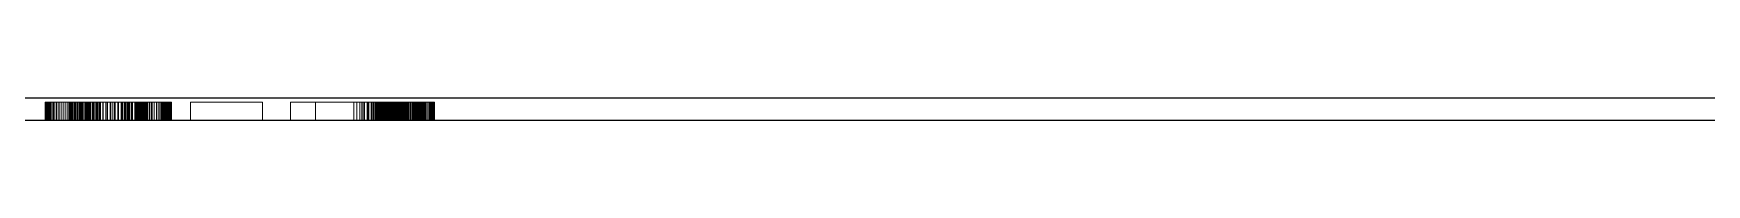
# Model space of a CAD drawing. Header units: millimetres. Extents: x 7 to 422, y 36 to 182.
# Drawn here: x 109.82 to 128.47, y 36.33 to 36.58 of the extents above; entities that cross this region are included whole.
import ezdxf

# ---------------------------------------------------------------- set-up
doc = ezdxf.new("R2010")
doc.units = ezdxf.units.MM
doc.header["$LTSCALE"] = 0.666667
doc.linetypes.add('DASHED', pattern=[1.524, 1.27, -0.254])
doc.layers.add('HIDDEN', color=7, linetype='DASHED', lineweight=13)
doc.layers.add('VISIBLE', color=7, linetype='CONTINUOUS', lineweight=25)

msp = doc.modelspace()

# ---------------------------------------------------------------- linework, layer by layer
at = {"layer": 'HIDDEN'}
for p, q in [((110.22509, 36.53333), (109.951, 36.53333)), ((109.951, 36.33333), (109.951, 36.53333)), ((109.951, 36.53333), (109.95488, 36.53333)), ((109.95488, 36.33333), (109.95488, 36.53333)), ((109.95488, 36.53333), (109.95998, 36.53333)), ((109.95998, 36.33333), (109.95998, 36.53333)), ((109.95998, 36.53333), (109.96632, 36.53333)), ((109.96632, 36.33333), (109.96632, 36.53333)), ((109.96632, 36.53333), (109.97389, 36.53333)), ((109.97389, 36.33333), (109.97389, 36.53333)), ((109.97389, 36.53333), (109.98268, 36.53333)), ((109.98268, 36.33333), (109.98268, 36.53333)), ((109.98268, 36.53333), (109.99271, 36.53333)), ((109.99271, 36.33333), (109.99271, 36.53333)), ((109.99271, 36.53333), (110.00396, 36.53333)), ((109.99741, 36.33333), (109.99741, 36.53333)), ((109.99741, 36.53333), (110.2425, 36.53333)), ((110.20334, 36.53333), (109.99741, 36.53333)), ((110.00396, 36.33333), (110.00396, 36.53333)), ((110.00396, 36.53333), (110.01644, 36.53333)), ((110.01644, 36.33333), (110.01644, 36.53333)), ((110.01644, 36.53333), (110.03015, 36.53333)), ((110.03015, 36.33333), (110.03015, 36.53333)), ((110.03015, 36.53333), (110.04509, 36.53333)), ((110.04509, 36.33333), (110.04509, 36.53333)), ((110.04509, 36.53333), (110.06127, 36.53333)), ((110.06127, 36.33333), (110.06127, 36.53333)), ((110.06127, 36.53333), (110.07867, 36.53333)), ((110.07867, 36.33333), (110.07867, 36.53333)), ((110.07867, 36.53333), (110.09729, 36.53333)), ((110.09729, 36.33333), (110.09729, 36.53333)), ((110.09729, 36.53333), (110.11715, 36.53333)), ((110.11715, 36.33333), (110.11715, 36.53333)), ((110.11715, 36.53333), (110.13824, 36.53333)), ((110.13824, 36.33333), (110.13824, 36.53333)), ((110.13824, 36.53333), (110.16056, 36.53333)), ((110.16056, 36.33333), (110.16056, 36.53333)), ((110.16056, 36.53333), (110.18391, 36.53333)), ((110.18391, 36.33333), (110.18391, 36.53333)), ((110.18391, 36.53333), (110.20809, 36.53333)), ((110.20334, 36.33333), (110.20334, 36.53333)), ((111.26056, 36.53333), (110.20334, 36.53333)), ((110.20809, 36.33333), (110.20809, 36.53333)), ((110.20809, 36.53333), (110.2331, 36.53333)), ((110.22509, 36.33333), (110.22509, 36.53333)), ((110.23396, 36.53333), (110.22509, 36.53333)), ((110.2331, 36.33333), (110.2331, 36.53333)), ((110.2331, 36.53333), (110.25895, 36.53333)), ((110.23396, 36.33333), (110.23396, 36.53333)), ((110.24535, 36.53333), (110.23396, 36.53333)), ((110.2425, 36.33333), (110.2425, 36.53333)), ((110.2425, 36.53333), (110.25768, 36.53333)), ((110.24535, 36.33333), (110.24535, 36.53333)), ((110.25925, 36.53333), (110.24535, 36.53333)), ((110.25768, 36.33333), (110.25768, 36.53333)), ((110.25768, 36.53333), (110.27422, 36.53333)), ((110.25895, 36.33333), (110.25895, 36.53333)), ((110.25895, 36.53333), (110.28563, 36.53333)), ((110.25925, 36.33333), (110.25925, 36.53333)), ((110.27567, 36.53333), (110.25925, 36.53333)), ((110.27422, 36.33333), (110.27422, 36.53333)), ((110.27422, 36.53333), (110.29212, 36.53333)), ((110.27567, 36.33333), (110.27567, 36.53333)), ((110.2946, 36.53333), (110.27567, 36.53333)), ((110.28563, 36.33333), (110.28563, 36.53333)), ((110.28563, 36.53333), (110.31314, 36.53333)), ((110.29212, 36.33333), (110.29212, 36.53333)), ((110.29212, 36.53333), (110.31138, 36.53333)), ((110.2946, 36.33333), (110.2946, 36.53333)), ((110.31605, 36.53333), (110.2946, 36.53333)), ((110.2976, 36.33333), (110.2976, 36.53333)), ((110.2976, 36.53333), (110.41217, 36.53333)), ((110.34576, 36.53333), (110.2976, 36.53333)), ((110.31138, 36.33333), (110.31138, 36.53333)), ((110.31138, 36.53333), (110.332, 36.53333)), ((110.31314, 36.33333), (110.31314, 36.53333)), ((110.31314, 36.53333), (110.34148, 36.53333)), ((110.31605, 36.33333), (110.31605, 36.53333)), ((110.34001, 36.53333), (110.31605, 36.53333)), ((110.332, 36.33333), (110.332, 36.53333)), ((110.332, 36.53333), (110.35398, 36.53333)), ((110.34001, 36.33333), (110.34001, 36.53333)), ((110.36649, 36.53333), (110.34001, 36.53333)), ((110.34148, 36.33333), (110.34148, 36.53333)), ((110.34148, 36.53333), (110.37066, 36.53333)), ((110.34576, 36.33333), (110.34576, 36.53333)), ((110.3945, 36.53333), (110.34576, 36.53333)), ((110.35398, 36.33333), (110.35398, 36.53333)), ((110.35398, 36.53333), (110.37732, 36.53333)), ((110.36649, 36.33333), (110.36649, 36.53333)), ((110.39494, 36.53333), (110.36649, 36.53333)), ((110.37066, 36.33333), (110.37066, 36.53333)), ((110.37066, 36.53333), (110.40067, 36.53333)), ((110.37732, 36.33333), (110.37732, 36.53333)), ((110.37732, 36.53333), (110.40202, 36.53333)), ((110.3945, 36.33333), (110.3945, 36.53333)), ((110.44383, 36.53333), (110.3945, 36.53333)), ((110.39494, 36.33333), (110.39494, 36.53333)), ((110.42482, 36.53333), (110.39494, 36.53333)), ((110.40067, 36.33333), (110.40067, 36.53333)), ((110.40067, 36.53333), (110.43151, 36.53333)), ((110.40202, 36.33333), (110.40202, 36.53333)), ((110.40202, 36.53333), (110.42779, 36.53333)), ((110.41217, 36.33333), (110.41217, 36.53333)), ((110.41217, 36.53333), (111.26056, 36.53333)), ((110.42482, 36.33333), (110.42482, 36.53333)), ((110.45612, 36.53333), (110.42482, 36.53333)), ((110.42779, 36.33333), (110.42779, 36.53333)), ((110.42779, 36.53333), (110.45432, 36.53333)), ((110.43151, 36.33333), (110.43151, 36.53333)), ((110.43151, 36.53333), (110.46319, 36.53333)), ((110.44383, 36.33333), (110.44383, 36.53333)), ((110.49375, 36.53333), (110.44383, 36.53333)), ((110.45432, 36.33333), (110.45432, 36.53333)), ((110.45432, 36.53333), (110.48163, 36.53333)), ((110.45612, 36.33333), (110.45612, 36.53333)), ((110.48885, 36.53333), (110.45612, 36.53333)), ((110.46319, 36.33333), (110.46319, 36.53333)), ((110.46319, 36.53333), (110.4957, 36.53333)), ((110.48163, 36.33333), (110.48163, 36.53333)), ((110.48163, 36.53333), (110.5097, 36.53333)), ((110.48885, 36.33333), (110.48885, 36.53333)), ((110.52301, 36.53333), (110.48885, 36.53333)), ((110.49375, 36.33333), (110.49375, 36.53333)), ((110.54426, 36.53333), (110.49375, 36.53333)), ((110.4957, 36.33333), (110.4957, 36.53333)), ((110.4957, 36.53333), (110.52904, 36.53333)), ((110.5097, 36.33333), (110.5097, 36.53333)), ((110.5097, 36.53333), (110.53855, 36.53333)), ((110.52301, 36.33333), (110.52301, 36.53333)), ((110.5586, 36.53333), (110.52301, 36.53333)), ((110.52904, 36.33333), (110.52904, 36.53333)), ((110.52904, 36.53333), (110.56321, 36.53333)), ((110.53855, 36.33333), (110.53855, 36.53333)), ((110.53855, 36.53333), (110.56816, 36.53333)), ((110.54426, 36.33333), (110.54426, 36.53333)), ((110.59536, 36.53333), (110.54426, 36.53333)), ((110.5586, 36.33333), (110.5586, 36.53333)), ((110.59562, 36.53333), (110.5586, 36.53333)), ((110.56321, 36.33333), (110.56321, 36.53333)), ((110.56321, 36.53333), (110.59822, 36.53333)), ((110.56816, 36.33333), (110.56816, 36.53333)), ((110.56816, 36.53333), (110.59855, 36.53333)), ((110.59536, 36.33333), (110.59536, 36.53333)), ((110.64704, 36.53333), (110.59536, 36.53333)), ((110.59562, 36.33333), (110.59562, 36.53333)), ((110.63406, 36.53333), (110.59562, 36.53333)), ((110.59822, 36.33333), (110.59822, 36.53333)), ((110.59822, 36.53333), (110.63406, 36.53333)), ((110.59855, 36.33333), (110.59855, 36.53333)), ((110.59855, 36.53333), (110.62971, 36.53333)), ((110.62971, 36.33333), (110.62971, 36.53333)), ((110.62971, 36.53333), (110.67925, 36.53333)), ((110.63406, 36.33333), (110.63406, 36.53333)), ((110.68028, 36.53333), (110.63406, 36.53333)), ((110.63406, 36.53333), (110.67771, 36.53333)), ((110.64704, 36.33333), (110.64704, 36.53333)), ((110.69932, 36.53333), (110.64704, 36.53333)), ((110.67771, 36.33333), (110.67771, 36.53333)), ((110.67771, 36.53333), (110.72019, 36.53333)), ((110.67925, 36.33333), (110.67925, 36.53333)), ((110.67925, 36.53333), (110.72637, 36.53333)), ((110.68028, 36.33333), (110.68028, 36.53333)), ((110.7247, 36.53333), (110.68028, 36.53333)), ((110.69932, 36.33333), (110.69932, 36.53333)), ((110.73378, 36.53333), (110.69932, 36.53333)), ((110.72019, 36.33333), (110.72019, 36.53333)), ((110.72019, 36.53333), (110.7615, 36.53333)), ((110.7247, 36.33333), (110.7247, 36.53333)), ((110.7673, 36.53333), (110.7247, 36.53333)), ((110.72637, 36.33333), (110.72637, 36.53333)), ((110.72637, 36.53333), (110.77107, 36.53333)), ((110.73378, 36.33333), (110.73378, 36.53333)), ((110.76757, 36.53333), (110.73378, 36.53333)), ((110.7615, 36.33333), (110.7615, 36.53333)), ((110.7615, 36.53333), (110.80165, 36.53333)), ((110.7673, 36.33333), (110.7673, 36.53333)), ((110.80809, 36.53333), (110.7673, 36.53333)), ((110.76757, 36.33333), (110.76757, 36.53333)), ((110.80068, 36.53333), (110.76757, 36.53333)), ((110.77107, 36.33333), (110.77107, 36.53333)), ((110.77107, 36.53333), (110.81334, 36.53333)), ((110.80068, 36.33333), (110.80068, 36.53333)), ((110.8331, 36.53333), (110.80068, 36.53333)), ((110.80165, 36.33333), (110.80165, 36.53333)), ((110.80165, 36.53333), (110.84063, 36.53333)), ((110.80809, 36.33333), (110.80809, 36.53333)), ((110.84706, 36.53333), (110.80809, 36.53333)), ((110.81334, 36.33333), (110.81334, 36.53333)), ((110.81334, 36.53333), (110.85319, 36.53333)), ((110.8331, 36.33333), (110.8331, 36.53333)), ((110.86485, 36.53333), (110.8331, 36.53333)), ((110.84063, 36.33333), (110.84063, 36.53333)), ((110.84063, 36.53333), (110.87844, 36.53333)), ((110.84706, 36.33333), (110.84706, 36.53333)), ((110.88422, 36.53333), (110.84706, 36.53333)), ((110.85319, 36.33333), (110.85319, 36.53333)), ((110.85319, 36.53333), (110.89061, 36.53333)), ((110.86485, 36.33333), (110.86485, 36.53333)), ((110.89592, 36.53333), (110.86485, 36.53333)), ((110.87844, 36.33333), (110.87844, 36.53333)), ((110.87844, 36.53333), (110.91509, 36.53333)), ((110.88422, 36.33333), (110.88422, 36.53333)), ((110.91957, 36.53333), (110.88422, 36.53333)), ((110.89061, 36.33333), (110.89061, 36.53333)), ((110.89061, 36.53333), (110.92561, 36.53333)), ((110.9263, 36.53333), (110.89592, 36.53333)), ((110.89592, 36.33333), (110.89592, 36.53333)), ((110.91509, 36.33333), (110.91509, 36.53333)), ((110.91509, 36.53333), (110.95057, 36.53333)), ((110.91957, 36.33333), (110.91957, 36.53333)), ((110.95311, 36.53333), (110.91957, 36.53333)), ((110.92561, 36.33333), (110.92561, 36.53333)), ((110.92561, 36.53333), (110.95819, 36.53333)), ((110.95601, 36.53333), (110.9263, 36.53333)), ((110.9263, 36.33333), (110.9263, 36.53333)), ((110.95057, 36.33333), (110.95057, 36.53333)), ((110.95057, 36.53333), (110.98488, 36.53333)), ((110.95311, 36.33333), (110.95311, 36.53333)), ((110.96891, 36.53333), (110.95311, 36.53333)), ((110.98504, 36.53333), (110.95601, 36.53333)), ((110.95601, 36.33333), (110.95601, 36.53333)), ((110.95819, 36.33333), (110.95819, 36.53333)), ((110.95819, 36.53333), (110.97338, 36.53333)), ((110.96891, 36.33333), (110.96891, 36.53333)), ((110.9837, 36.53333), (110.96891, 36.53333)), ((110.97338, 36.33333), (110.97338, 36.53333)), ((110.97338, 36.53333), (110.98759, 36.53333)), ((110.9837, 36.33333), (110.9837, 36.53333)), ((110.99747, 36.53333), (110.9837, 36.53333)), ((110.98488, 36.33333), (110.98488, 36.53333)), ((110.98488, 36.53333), (111.01803, 36.53333)), ((111.01338, 36.53333), (110.98504, 36.53333)), ((110.98504, 36.33333), (110.98504, 36.53333)), ((110.98759, 36.33333), (110.98759, 36.53333)), ((110.98759, 36.53333), (111.00082, 36.53333)), ((110.99747, 36.33333), (110.99747, 36.53333)), ((111.01021, 36.53333), (110.99747, 36.53333)), ((111.00082, 36.33333), (111.00082, 36.53333)), ((111.00082, 36.53333), (111.01307, 36.53333)), ((111.01021, 36.33333), (111.01021, 36.53333)), ((111.02194, 36.53333), (111.01021, 36.53333)), ((111.01307, 36.33333), (111.01307, 36.53333)), ((111.01307, 36.53333), (111.02434, 36.53333)), ((111.04105, 36.53333), (111.01338, 36.53333)), ((111.01338, 36.33333), (111.01338, 36.53333)), ((111.01803, 36.33333), (111.01803, 36.53333)), ((111.01803, 36.53333), (111.05001, 36.53333)), ((111.02194, 36.33333), (111.02194, 36.53333)), ((111.03265, 36.53333), (111.02194, 36.53333)), ((111.02434, 36.33333), (111.02434, 36.53333)), ((111.02434, 36.53333), (111.03463, 36.53333)), ((111.03265, 36.33333), (111.03265, 36.53333)), ((111.04233, 36.53333), (111.03265, 36.53333)), ((111.03463, 36.33333), (111.03463, 36.53333)), ((111.03463, 36.53333), (111.05227, 36.53333)), ((111.06804, 36.53333), (111.04105, 36.53333)), ((111.04105, 36.33333), (111.04105, 36.53333)), ((111.04233, 36.33333), (111.04233, 36.53333)), ((111.051, 36.53333), (111.04233, 36.53333)), ((111.05001, 36.33333), (111.05001, 36.53333)), ((111.05001, 36.53333), (111.08082, 36.53333)), ((111.051, 36.33333), (111.051, 36.53333)), ((111.06528, 36.53333), (111.051, 36.53333)), ((111.05227, 36.33333), (111.05227, 36.53333)), ((111.05227, 36.53333), (111.06599, 36.53333)), ((111.06528, 36.33333), (111.06528, 36.53333)), ((111.07547, 36.53333), (111.06528, 36.53333)), ((111.06599, 36.33333), (111.06599, 36.53333)), ((111.06599, 36.53333), (111.07579, 36.53333)), ((111.09435, 36.53333), (111.06804, 36.53333)), ((111.06804, 36.33333), (111.06804, 36.53333)), ((111.07547, 36.33333), (111.07547, 36.53333)), ((111.08159, 36.53333), (111.07547, 36.53333)), ((111.07579, 36.33333), (111.07579, 36.53333)), ((111.07579, 36.53333), (111.08167, 36.53333)), ((111.08082, 36.33333), (111.08082, 36.53333)), ((111.08082, 36.53333), (111.11046, 36.53333)), ((111.08159, 36.33333), (111.08159, 36.53333)), ((111.08363, 36.53333), (111.08159, 36.53333)), ((111.08167, 36.33333), (111.08167, 36.53333)), ((111.08167, 36.53333), (111.08363, 36.53333)), ((111.08363, 36.33333), (111.08363, 36.53333)), ((111.11998, 36.53333), (111.09435, 36.53333)), ((111.09435, 36.33333), (111.09435, 36.53333)), ((111.11046, 36.33333), (111.11046, 36.53333)), ((111.11046, 36.53333), (111.13894, 36.53333)), ((111.14492, 36.53333), (111.11998, 36.53333)), ((111.11998, 36.33333), (111.11998, 36.53333)), ((111.13894, 36.33333), (111.13894, 36.53333)), ((111.13894, 36.53333), (111.16625, 36.53333)), ((111.16919, 36.53333), (111.14492, 36.53333)), ((111.14492, 36.33333), (111.14492, 36.53333)), ((111.16625, 36.33333), (111.16625, 36.53333)), ((111.16625, 36.53333), (111.1924, 36.53333)), ((111.19237, 36.53333), (111.16919, 36.53333)), ((111.16919, 36.33333), (111.16919, 36.53333)), ((111.21406, 36.53333), (111.19237, 36.53333)), ((111.19237, 36.33333), (111.19237, 36.53333)), ((111.1924, 36.33333), (111.1924, 36.53333)), ((111.1924, 36.53333), (111.21277, 36.53333)), ((111.21277, 36.33333), (111.21277, 36.53333)), ((111.21277, 36.53333), (111.23183, 36.53333)), ((111.23425, 36.53333), (111.21406, 36.53333)), ((111.21406, 36.33333), (111.21406, 36.53333)), ((111.23183, 36.33333), (111.23183, 36.53333)), ((111.23183, 36.53333), (111.24957, 36.53333)), ((111.25294, 36.53333), (111.23425, 36.53333)), ((111.23425, 36.33333), (111.23425, 36.53333)), ((111.24957, 36.33333), (111.24957, 36.53333)), ((111.24957, 36.53333), (111.266, 36.53333)), ((111.27014, 36.53333), (111.25294, 36.53333)), ((111.25294, 36.33333), (111.25294, 36.53333)), ((111.26056, 36.33333), (111.26056, 36.53333)), ((111.266, 36.33333), (111.266, 36.53333)), ((111.266, 36.53333), (111.28111, 36.53333)), ((111.28585, 36.53333), (111.27014, 36.53333)), ((111.27014, 36.33333), (111.27014, 36.53333)), ((111.28111, 36.33333), (111.28111, 36.53333)), ((111.28111, 36.53333), (111.29491, 36.53333)), ((111.30005, 36.53333), (111.28585, 36.53333)), ((111.28585, 36.33333), (111.28585, 36.53333)), ((111.29491, 36.33333), (111.29491, 36.53333)), ((111.29491, 36.53333), (111.3074, 36.53333)), ((111.31277, 36.53333), (111.30005, 36.53333)), ((111.30005, 36.33333), (111.30005, 36.53333)), ((111.3074, 36.33333), (111.3074, 36.53333)), ((111.3074, 36.53333), (111.31857, 36.53333)), ((111.32398, 36.53333), (111.31277, 36.53333)), ((111.31277, 36.33333), (111.31277, 36.53333)), ((111.31857, 36.33333), (111.31857, 36.53333)), ((111.31857, 36.53333), (111.32842, 36.53333)), ((111.3337, 36.53333), (111.32398, 36.53333)), ((111.32398, 36.33333), (111.32398, 36.53333)), ((111.32842, 36.33333), (111.32842, 36.53333)), ((111.32842, 36.53333), (111.33697, 36.53333)), ((111.34193, 36.53333), (111.3337, 36.53333)), ((111.3337, 36.33333), (111.3337, 36.53333)), ((111.33697, 36.33333), (111.33697, 36.53333)), ((111.33697, 36.53333), (111.3442, 36.53333)), ((111.34866, 36.53333), (111.34193, 36.53333)), ((111.34193, 36.33333), (111.34193, 36.53333)), ((111.3442, 36.33333), (111.3442, 36.53333)), ((111.3442, 36.53333), (111.35011, 36.53333)), ((111.35389, 36.53333), (111.34866, 36.53333)), ((111.34866, 36.33333), (111.34866, 36.53333)), ((111.35011, 36.33333), (111.35011, 36.53333)), ((111.35011, 36.53333), (111.35471, 36.53333)), ((111.35763, 36.53333), (111.35389, 36.53333)), ((111.35389, 36.33333), (111.35389, 36.53333)), ((111.35471, 36.33333), (111.35471, 36.53333)), ((111.35471, 36.53333), (111.358, 36.53333)), ((111.35988, 36.53333), (111.35763, 36.53333)), ((111.35763, 36.33333), (111.35763, 36.53333)), ((111.358, 36.33333), (111.358, 36.53333)), ((111.358, 36.53333), (111.35997, 36.53333)), ((111.36062, 36.53333), (111.35988, 36.53333)), ((111.35988, 36.33333), (111.35988, 36.53333)), ((111.35997, 36.33333), (111.35997, 36.53333)), ((111.35997, 36.53333), (111.36062, 36.53333)), ((111.36062, 36.33333), (111.36062, 36.53333)), ((111.57381, 36.33333), (111.57381, 36.53333)), ((111.57381, 36.53333), (112.37579, 36.53333)), ((112.37579, 36.33333), (112.37579, 36.53333)), ((112.68613, 36.33333), (112.68613, 36.53333)), ((112.68613, 36.53333), (113.49681, 36.53333)), ((113.48376, 36.53333), (112.68613, 36.53333)), ((112.96748, 36.53333), (113.3924, 36.53333)), ((113.4272, 36.53333), (112.96748, 36.53333)), ((112.96748, 36.53333), (113.45911, 36.53333)), ((113.49681, 36.53333), (112.96748, 36.53333)), ((112.96748, 36.33333), (112.96748, 36.53333)), ((113.3924, 36.53333), (113.49854, 36.53333)), ((113.3924, 36.33333), (113.3924, 36.53333)), ((113.51413, 36.53333), (113.4272, 36.53333)), ((113.4272, 36.33333), (113.4272, 36.53333)), ((113.45911, 36.53333), (113.55469, 36.53333)), ((113.45911, 36.33333), (113.45911, 36.53333)), ((113.48376, 36.33333), (113.48376, 36.53333)), ((113.54316, 36.53333), (113.48376, 36.53333)), ((113.49681, 36.33333), (113.49681, 36.53333)), ((113.49681, 36.53333), (113.59439, 36.53333)), ((113.5599, 36.53333), (113.49681, 36.53333)), ((113.49854, 36.53333), (113.58782, 36.53333)), ((113.49854, 36.33333), (113.49854, 36.53333)), ((113.58782, 36.53333), (113.51413, 36.53333)), ((113.51413, 36.33333), (113.51413, 36.53333)), ((113.54316, 36.33333), (113.54316, 36.53333)), ((113.59955, 36.53333), (113.54316, 36.53333)), ((113.55469, 36.53333), (113.59802, 36.53333)), ((113.55469, 36.33333), (113.55469, 36.53333)), ((113.61283, 36.53333), (113.5599, 36.53333)), ((113.5599, 36.33333), (113.5599, 36.53333)), ((113.58782, 36.53333), (113.62613, 36.53333)), ((113.64827, 36.53333), (113.58782, 36.53333)), ((113.58782, 36.33333), (113.58782, 36.53333)), ((113.59439, 36.33333), (113.59439, 36.53333)), ((113.59439, 36.53333), (113.64022, 36.53333)), ((113.59802, 36.53333), (113.63839, 36.53333)), ((113.59802, 36.33333), (113.59802, 36.53333)), ((113.59955, 36.33333), (113.59955, 36.53333)), ((113.65293, 36.53333), (113.59955, 36.53333)), ((113.65561, 36.53333), (113.61283, 36.53333)), ((113.61283, 36.33333), (113.61283, 36.53333)), ((113.62613, 36.53333), (113.66024, 36.53333)), ((113.62613, 36.33333), (113.62613, 36.53333)), ((113.63839, 36.53333), (113.67579, 36.53333)), ((113.63839, 36.33333), (113.63839, 36.53333)), ((113.64022, 36.33333), (113.64022, 36.53333)), ((113.64022, 36.53333), (113.68407, 36.53333)), ((113.67354, 36.53333), (113.64827, 36.53333)), ((113.64827, 36.33333), (113.64827, 36.53333)), ((113.65293, 36.33333), (113.65293, 36.53333)), ((113.70329, 36.53333), (113.65293, 36.53333)), ((113.68824, 36.53333), (113.65561, 36.53333)), ((113.65561, 36.33333), (113.65561, 36.53333)), ((113.66024, 36.53333), (113.69013, 36.53333)), ((113.66024, 36.33333), (113.66024, 36.53333)), ((113.6955, 36.53333), (113.67354, 36.53333)), ((113.67354, 36.33333), (113.67354, 36.53333)), ((113.67579, 36.53333), (113.71022, 36.53333)), ((113.67579, 36.33333), (113.67579, 36.53333)), ((113.68407, 36.33333), (113.68407, 36.53333)), ((113.68407, 36.53333), (113.72596, 36.53333)), ((113.73483, 36.53333), (113.68824, 36.53333)), ((113.68824, 36.33333), (113.68824, 36.53333)), ((113.69013, 36.53333), (113.7158, 36.53333)), ((113.69013, 36.33333), (113.69013, 36.53333)), ((113.7215, 36.53333), (113.6955, 36.53333)), ((113.6955, 36.33333), (113.6955, 36.53333)), ((113.70329, 36.33333), (113.70329, 36.53333)), ((113.75064, 36.53333), (113.70329, 36.53333)), ((113.71022, 36.53333), (113.74169, 36.53333)), ((113.71022, 36.33333), (113.71022, 36.53333)), ((113.7158, 36.53333), (113.73869, 36.53333)), ((113.7158, 36.33333), (113.7158, 36.53333)), ((113.74585, 36.53333), (113.7215, 36.53333)), ((113.7215, 36.33333), (113.7215, 36.53333)), ((113.72596, 36.33333), (113.72596, 36.53333)), ((113.72596, 36.53333), (113.76588, 36.53333)), ((113.77743, 36.53333), (113.73483, 36.53333)), ((113.73483, 36.33333), (113.73483, 36.53333)), ((113.73869, 36.53333), (113.76021, 36.53333)), ((113.73869, 36.33333), (113.73869, 36.53333)), ((113.74169, 36.53333), (113.77018, 36.53333)), ((113.74169, 36.33333), (113.74169, 36.53333)), ((113.76854, 36.53333), (113.74585, 36.53333)), ((113.74585, 36.33333), (113.74585, 36.53333)), ((113.75064, 36.33333), (113.75064, 36.53333)), ((113.79497, 36.53333), (113.75064, 36.53333)), ((113.76021, 36.53333), (113.78038, 36.53333)), ((113.76021, 36.33333), (113.76021, 36.53333)), ((113.76588, 36.33333), (113.76588, 36.53333)), ((113.76588, 36.53333), (113.80382, 36.53333)), ((113.78958, 36.53333), (113.76854, 36.53333)), ((113.76854, 36.33333), (113.76854, 36.53333)), ((113.77018, 36.53333), (113.79646, 36.53333)), ((113.77018, 36.33333), (113.77018, 36.53333)), ((113.81605, 36.53333), (113.77743, 36.53333)), ((113.77743, 36.33333), (113.77743, 36.53333)), ((113.78038, 36.53333), (113.79919, 36.53333)), ((113.78038, 36.33333), (113.78038, 36.53333)), ((113.80896, 36.53333), (113.78958, 36.53333)), ((113.78958, 36.33333), (113.78958, 36.53333)), ((113.79497, 36.33333), (113.79497, 36.53333)), ((113.83629, 36.53333), (113.79497, 36.53333)), ((113.79646, 36.53333), (113.82126, 36.53333)), ((113.79646, 36.33333), (113.79646, 36.53333)), ((113.79919, 36.53333), (113.81664, 36.53333)), ((113.79919, 36.33333), (113.79919, 36.53333)), ((113.80382, 36.33333), (113.80382, 36.53333)), ((113.80382, 36.53333), (113.83979, 36.53333)), ((113.8267, 36.53333), (113.80896, 36.53333)), ((113.80896, 36.33333), (113.80896, 36.53333)), ((113.85067, 36.53333), (113.81605, 36.53333)), ((113.81605, 36.33333), (113.81605, 36.53333)), ((113.81664, 36.53333), (113.83272, 36.53333)), ((113.81664, 36.33333), (113.81664, 36.53333)), ((113.82126, 36.53333), (113.84459, 36.53333)), ((113.82126, 36.33333), (113.82126, 36.53333)), ((113.84277, 36.53333), (113.8267, 36.53333)), ((113.8267, 36.33333), (113.8267, 36.53333)), ((113.83272, 36.53333), (113.84745, 36.53333)), ((113.83272, 36.33333), (113.83272, 36.53333)), ((113.83629, 36.33333), (113.83629, 36.53333)), ((113.8746, 36.53333), (113.83629, 36.53333)), ((113.83979, 36.33333), (113.83979, 36.53333)), ((113.83979, 36.53333), (113.87404, 36.53333)), ((113.8572, 36.53333), (113.84277, 36.53333)), ((113.84277, 36.33333), (113.84277, 36.53333)), ((113.84459, 36.53333), (113.86644, 36.53333)), ((113.84459, 36.33333), (113.84459, 36.53333)), ((113.84745, 36.53333), (113.86082, 36.53333)), ((113.84745, 36.33333), (113.84745, 36.53333)), ((113.86662, 36.53333), (113.85067, 36.53333)), ((113.85067, 36.33333), (113.85067, 36.53333)), ((113.86994, 36.53333), (113.8572, 36.53333)), ((113.8572, 36.33333), (113.8572, 36.53333)), ((113.86082, 36.53333), (113.87272, 36.53333)), ((113.86082, 36.33333), (113.86082, 36.53333)), ((113.86644, 36.53333), (113.88682, 36.53333)), ((113.86644, 36.33333), (113.86644, 36.53333)), ((113.88185, 36.53333), (113.86662, 36.53333)), ((113.86662, 36.33333), (113.86662, 36.53333)), ((113.88099, 36.53333), (113.86994, 36.53333)), ((113.86994, 36.33333), (113.86994, 36.53333)), ((113.87272, 36.53333), (113.88303, 36.53333)), ((113.87272, 36.33333), (113.87272, 36.53333)), ((113.87404, 36.33333), (113.87404, 36.53333)), ((113.87404, 36.53333), (113.90682, 36.53333)), ((113.8746, 36.33333), (113.8746, 36.53333)), ((113.9104, 36.53333), (113.8746, 36.53333)), ((113.89034, 36.53333), (113.88099, 36.53333)), ((113.88099, 36.33333), (113.88099, 36.53333)), ((113.89635, 36.53333), (113.88185, 36.53333)), ((113.88185, 36.33333), (113.88185, 36.53333)), ((113.88303, 36.53333), (113.89175, 36.53333)), ((113.88303, 36.33333), (113.88303, 36.53333)), ((113.88682, 36.53333), (113.90573, 36.53333)), ((113.88682, 36.33333), (113.88682, 36.53333)), ((113.89798, 36.53333), (113.89034, 36.53333)), ((113.89034, 36.33333), (113.89034, 36.53333)), ((113.89128, 36.33333), (113.89128, 36.53333)), ((113.89128, 36.53333), (113.92744, 36.53333)), ((113.9381, 36.53333), (113.89128, 36.53333)), ((113.89175, 36.53333), (113.89889, 36.53333)), ((113.89175, 36.33333), (113.89175, 36.53333)), ((113.91013, 36.53333), (113.89635, 36.53333)), ((113.89635, 36.33333), (113.89635, 36.53333)), ((113.90393, 36.53333), (113.89798, 36.53333)), ((113.89798, 36.33333), (113.89798, 36.53333)), ((113.89889, 36.53333), (113.90444, 36.53333)), ((113.89889, 36.33333), (113.89889, 36.53333)), ((113.90818, 36.53333), (113.90393, 36.53333)), ((113.90393, 36.33333), (113.90393, 36.53333)), ((113.90444, 36.53333), (113.90841, 36.53333)), ((113.90444, 36.33333), (113.90444, 36.53333)), ((113.90573, 36.53333), (113.92317, 36.53333)), ((113.90573, 36.33333), (113.90573, 36.53333)), ((113.90682, 36.33333), (113.90682, 36.53333)), ((113.90682, 36.53333), (113.93813, 36.53333)), ((113.91073, 36.53333), (113.90818, 36.53333)), ((113.90818, 36.33333), (113.90818, 36.53333)), ((113.90841, 36.53333), (113.91079, 36.53333)), ((113.90841, 36.33333), (113.90841, 36.53333)), ((113.92318, 36.53333), (113.91013, 36.53333)), ((113.91013, 36.33333), (113.91013, 36.53333)), ((113.9104, 36.33333), (113.9104, 36.53333)), ((113.94421, 36.53333), (113.9104, 36.53333)), ((113.91158, 36.53333), (113.91073, 36.53333)), ((113.91073, 36.33333), (113.91073, 36.53333)), ((113.91079, 36.53333), (113.91158, 36.53333)), ((113.91079, 36.33333), (113.91079, 36.53333)), ((113.91158, 36.33333), (113.91158, 36.53333)), ((113.92317, 36.53333), (113.93913, 36.53333)), ((113.92317, 36.33333), (113.92317, 36.53333)), ((113.93551, 36.53333), (113.92318, 36.53333)), ((113.92318, 36.33333), (113.92318, 36.53333)), ((113.92744, 36.33333), (113.92744, 36.53333)), ((113.92744, 36.53333), (113.96125, 36.53333)), ((113.94711, 36.53333), (113.93551, 36.53333)), ((113.93551, 36.33333), (113.93551, 36.53333)), ((113.9381, 36.33333), (113.9381, 36.53333)), ((113.98214, 36.53333), (113.9381, 36.53333)), ((113.93813, 36.33333), (113.93813, 36.53333)), ((113.93813, 36.53333), (113.96796, 36.53333)), ((113.93913, 36.53333), (113.95341, 36.53333)), ((113.93913, 36.33333), (113.93913, 36.53333)), ((113.94421, 36.33333), (113.94421, 36.53333)), ((113.97602, 36.53333), (113.94421, 36.53333)), ((113.95799, 36.53333), (113.94711, 36.53333)), ((113.94711, 36.33333), (113.94711, 36.53333)), ((113.95341, 36.53333), (113.96578, 36.53333)), ((113.95341, 36.33333), (113.95341, 36.53333)), ((113.96784, 36.53333), (113.95799, 36.53333)), ((113.95799, 36.33333), (113.95799, 36.53333)), ((113.96125, 36.33333), (113.96125, 36.53333)), ((113.96125, 36.53333), (113.9927, 36.53333)), ((113.96578, 36.53333), (113.97625, 36.53333)), ((113.96578, 36.33333), (113.96578, 36.53333)), ((113.97639, 36.53333), (113.96784, 36.53333)), ((113.96784, 36.33333), (113.96784, 36.53333)), ((113.96796, 36.33333), (113.96796, 36.53333)), ((113.96796, 36.53333), (113.99632, 36.53333)), ((113.97602, 36.33333), (113.97602, 36.53333)), ((114.00584, 36.53333), (113.97602, 36.53333)), ((113.97625, 36.53333), (113.98482, 36.53333)), ((113.97625, 36.33333), (113.97625, 36.53333)), ((113.98362, 36.53333), (113.97639, 36.53333)), ((113.97639, 36.33333), (113.97639, 36.53333)), ((113.98214, 36.33333), (113.98214, 36.53333)), ((114.02339, 36.53333), (113.98214, 36.53333)), ((113.98953, 36.53333), (113.98362, 36.53333)), ((113.98362, 36.33333), (113.98362, 36.53333)), ((113.98482, 36.53333), (113.99148, 36.53333)), ((113.98482, 36.33333), (113.98482, 36.53333)), ((113.99413, 36.53333), (113.98953, 36.53333)), ((113.98953, 36.33333), (113.98953, 36.53333)), ((113.99148, 36.53333), (113.99624, 36.53333)), ((113.99148, 36.33333), (113.99148, 36.53333)), ((113.9927, 36.33333), (113.9927, 36.53333)), ((113.9927, 36.53333), (114.0218, 36.53333)), ((113.99742, 36.53333), (113.99413, 36.53333)), ((113.99413, 36.33333), (113.99413, 36.53333)), ((113.99624, 36.53333), (113.99909, 36.53333)), ((113.99624, 36.33333), (113.99624, 36.53333)), ((113.99632, 36.33333), (113.99632, 36.53333)), ((113.99632, 36.53333), (114.0232, 36.53333)), ((113.99939, 36.53333), (113.99742, 36.53333)), ((113.99742, 36.33333), (113.99742, 36.53333)), ((113.99909, 36.53333), (114.00004, 36.53333)), ((113.99909, 36.33333), (113.99909, 36.53333)), ((114.00004, 36.53333), (113.99939, 36.53333)), ((113.99939, 36.33333), (113.99939, 36.53333)), ((114.00004, 36.33333), (114.00004, 36.53333)), ((114.00584, 36.33333), (114.00584, 36.53333)), ((114.03367, 36.53333), (114.00584, 36.53333)), ((114.0218, 36.33333), (114.0218, 36.53333)), ((114.0218, 36.53333), (114.04854, 36.53333)), ((114.0232, 36.33333), (114.0232, 36.53333)), ((114.0232, 36.53333), (114.04862, 36.53333)), ((114.02339, 36.33333), (114.02339, 36.53333)), ((114.06186, 36.53333), (114.02339, 36.53333)), ((114.03367, 36.33333), (114.03367, 36.53333)), ((114.0595, 36.53333), (114.03367, 36.53333)), ((114.04854, 36.33333), (114.04854, 36.53333)), ((114.04854, 36.53333), (114.07292, 36.53333)), ((114.04862, 36.33333), (114.04862, 36.53333)), ((114.04862, 36.53333), (114.07256, 36.53333)), ((114.0595, 36.33333), (114.0595, 36.53333)), ((114.08334, 36.53333), (114.0595, 36.53333)), ((114.06186, 36.33333), (114.06186, 36.53333)), ((114.09754, 36.53333), (114.06186, 36.53333)), ((114.07256, 36.33333), (114.07256, 36.53333)), ((114.07256, 36.53333), (114.09529, 36.53333)), ((114.07292, 36.33333), (114.07292, 36.53333)), ((114.07292, 36.53333), (114.09494, 36.53333)), ((114.08334, 36.33333), (114.08334, 36.53333)), ((114.10519, 36.53333), (114.08334, 36.53333)), ((114.09494, 36.33333), (114.09494, 36.53333)), ((114.09494, 36.53333), (114.11461, 36.53333)), ((114.09529, 36.33333), (114.09529, 36.53333)), ((114.09529, 36.53333), (114.1171, 36.53333)), ((114.09754, 36.33333), (114.09754, 36.53333)), ((114.13043, 36.53333), (114.09754, 36.53333)), ((114.10519, 36.33333), (114.10519, 36.53333)), ((114.12473, 36.53333), (114.10519, 36.53333)), ((114.11461, 36.33333), (114.11461, 36.53333)), ((114.11461, 36.53333), (114.13195, 36.53333)), ((114.1171, 36.33333), (114.1171, 36.53333)), ((114.1171, 36.53333), (114.13799, 36.53333)), ((114.12473, 36.33333), (114.12473, 36.53333)), ((114.14167, 36.53333), (114.12473, 36.53333)), ((114.13043, 36.33333), (114.13043, 36.53333)), ((114.16053, 36.53333), (114.13043, 36.53333)), ((114.13195, 36.33333), (114.13195, 36.53333)), ((114.13195, 36.53333), (114.14697, 36.53333)), ((114.13799, 36.33333), (114.13799, 36.53333)), ((114.13799, 36.53333), (114.15794, 36.53333)), ((114.14167, 36.33333), (114.14167, 36.53333)), ((114.156, 36.53333), (114.14167, 36.53333)), ((114.14697, 36.33333), (114.14697, 36.53333)), ((114.14697, 36.53333), (114.15968, 36.53333)), ((114.156, 36.33333), (114.156, 36.53333)), ((114.16773, 36.53333), (114.156, 36.53333)), ((114.15794, 36.33333), (114.15794, 36.53333)), ((114.15794, 36.53333), (114.17696, 36.53333)), ((114.15968, 36.33333), (114.15968, 36.53333)), ((114.15968, 36.53333), (114.17008, 36.53333)), ((114.16053, 36.33333), (114.16053, 36.53333)), ((114.18785, 36.53333), (114.16053, 36.53333)), ((114.16773, 36.33333), (114.16773, 36.53333)), ((114.17685, 36.53333), (114.16773, 36.53333)), ((114.17008, 36.33333), (114.17008, 36.53333)), ((114.17008, 36.53333), (114.17817, 36.53333)), ((114.17685, 36.33333), (114.17685, 36.53333)), ((114.18336, 36.53333), (114.17685, 36.53333)), ((114.17696, 36.33333), (114.17696, 36.53333)), ((114.17696, 36.53333), (114.19505, 36.53333)), ((114.17817, 36.33333), (114.17817, 36.53333)), ((114.17817, 36.53333), (114.18395, 36.53333)), ((114.18336, 36.33333), (114.18336, 36.53333)), ((114.18727, 36.53333), (114.18336, 36.53333)), ((114.18395, 36.33333), (114.18395, 36.53333)), ((114.18395, 36.53333), (114.18742, 36.53333)), ((114.18727, 36.33333), (114.18727, 36.53333)), ((114.18857, 36.53333), (114.18727, 36.53333)), ((114.18742, 36.33333), (114.18742, 36.53333)), ((114.18742, 36.53333), (114.18857, 36.53333)), ((114.18785, 36.33333), (114.18785, 36.53333)), ((114.21215, 36.53333), (114.18785, 36.53333)), ((114.18857, 36.33333), (114.18857, 36.53333)), ((114.19505, 36.33333), (114.19505, 36.53333)), ((114.19505, 36.53333), (114.21222, 36.53333)), ((114.21215, 36.33333), (114.21215, 36.53333)), ((114.23321, 36.53333), (114.21215, 36.53333)), ((114.21222, 36.33333), (114.21222, 36.53333)), ((114.21222, 36.53333), (114.22846, 36.53333)), ((114.22846, 36.33333), (114.22846, 36.53333)), ((114.22846, 36.53333), (114.24324, 36.53333)), ((114.23321, 36.33333), (114.23321, 36.53333)), ((114.25104, 36.53333), (114.23321, 36.53333)), ((114.24324, 36.33333), (114.24324, 36.53333)), ((114.24324, 36.53333), (114.25605, 36.53333)), ((114.25104, 36.33333), (114.25104, 36.53333)), ((114.26562, 36.53333), (114.25104, 36.53333)), ((114.25605, 36.33333), (114.25605, 36.53333)), ((114.25605, 36.53333), (114.2669, 36.53333)), ((114.26562, 36.33333), (114.26562, 36.53333)), ((114.27696, 36.53333), (114.26562, 36.53333)), ((114.2669, 36.33333), (114.2669, 36.53333)), ((114.2669, 36.53333), (114.27577, 36.53333)), ((114.27577, 36.33333), (114.27577, 36.53333)), ((114.27577, 36.53333), (114.28267, 36.53333)), ((114.27696, 36.33333), (114.27696, 36.53333)), ((114.28506, 36.53333), (114.27696, 36.53333)), ((114.28267, 36.33333), (114.28267, 36.53333)), ((114.28267, 36.53333), (114.2876, 36.53333)), ((114.28506, 36.33333), (114.28506, 36.53333)), ((114.28992, 36.53333), (114.28506, 36.53333)), ((114.2876, 36.33333), (114.2876, 36.53333)), ((114.2876, 36.53333), (114.29055, 36.53333)), ((114.28992, 36.33333), (114.28992, 36.53333)), ((114.29154, 36.53333), (114.28992, 36.53333)), ((114.29055, 36.33333), (114.29055, 36.53333)), ((114.29055, 36.53333), (114.29154, 36.53333)), ((114.29154, 36.33333), (114.29154, 36.53333)), ((109.951, 36.33333), (110.22509, 36.33333)), ((109.95488, 36.33333), (109.951, 36.33333)), ((109.95998, 36.33333), (109.95488, 36.33333)), ((109.96632, 36.33333), (109.95998, 36.33333)), ((109.97389, 36.33333), (109.96632, 36.33333)), ((109.98268, 36.33333), (109.97389, 36.33333)), ((109.99271, 36.33333), (109.98268, 36.33333)), ((110.00396, 36.33333), (109.99271, 36.33333)), ((109.99741, 36.33333), (110.20334, 36.33333)), ((110.2425, 36.33333), (109.99741, 36.33333)), ((110.01644, 36.33333), (110.00396, 36.33333)), ((110.03015, 36.33333), (110.01644, 36.33333)), ((110.04509, 36.33333), (110.03015, 36.33333)), ((110.06127, 36.33333), (110.04509, 36.33333)), ((110.07867, 36.33333), (110.06127, 36.33333)), ((110.09729, 36.33333), (110.07867, 36.33333)), ((110.11715, 36.33333), (110.09729, 36.33333)), ((110.13824, 36.33333), (110.11715, 36.33333)), ((110.16056, 36.33333), (110.13824, 36.33333)), ((110.18391, 36.33333), (110.16056, 36.33333)), ((110.20809, 36.33333), (110.18391, 36.33333)), ((110.20334, 36.33333), (111.26056, 36.33333)), ((110.2331, 36.33333), (110.20809, 36.33333)), ((110.22509, 36.33333), (110.23396, 36.33333)), ((110.25895, 36.33333), (110.2331, 36.33333)), ((110.23396, 36.33333), (110.24535, 36.33333)), ((110.25768, 36.33333), (110.2425, 36.33333)), ((110.24535, 36.33333), (110.25925, 36.33333)), ((110.27422, 36.33333), (110.25768, 36.33333)), ((110.28563, 36.33333), (110.25895, 36.33333)), ((110.25925, 36.33333), (110.27567, 36.33333)), ((110.29212, 36.33333), (110.27422, 36.33333)), ((110.27567, 36.33333), (110.2946, 36.33333)), ((110.31314, 36.33333), (110.28563, 36.33333)), ((110.31138, 36.33333), (110.29212, 36.33333)), ((110.2946, 36.33333), (110.31605, 36.33333)), ((110.2976, 36.33333), (110.34576, 36.33333)), ((110.41217, 36.33333), (110.2976, 36.33333)), ((110.332, 36.33333), (110.31138, 36.33333)), ((110.34148, 36.33333), (110.31314, 36.33333)), ((110.31605, 36.33333), (110.34001, 36.33333)), ((110.35398, 36.33333), (110.332, 36.33333)), ((110.34001, 36.33333), (110.36649, 36.33333)), ((110.37066, 36.33333), (110.34148, 36.33333)), ((110.34576, 36.33333), (110.3945, 36.33333)), ((110.37732, 36.33333), (110.35398, 36.33333)), ((110.36649, 36.33333), (110.39494, 36.33333)), ((110.40067, 36.33333), (110.37066, 36.33333)), ((110.40202, 36.33333), (110.37732, 36.33333)), ((110.3945, 36.33333), (110.44383, 36.33333)), ((110.39494, 36.33333), (110.42482, 36.33333)), ((110.43151, 36.33333), (110.40067, 36.33333)), ((110.42779, 36.33333), (110.40202, 36.33333)), ((111.26056, 36.33333), (110.41217, 36.33333)), ((110.42482, 36.33333), (110.45612, 36.33333)), ((110.45432, 36.33333), (110.42779, 36.33333)), ((110.46319, 36.33333), (110.43151, 36.33333)), ((110.44383, 36.33333), (110.49375, 36.33333)), ((110.48163, 36.33333), (110.45432, 36.33333)), ((110.45612, 36.33333), (110.48885, 36.33333)), ((110.4957, 36.33333), (110.46319, 36.33333)), ((110.5097, 36.33333), (110.48163, 36.33333)), ((110.48885, 36.33333), (110.52301, 36.33333)), ((110.49375, 36.33333), (110.54426, 36.33333)), ((110.52904, 36.33333), (110.4957, 36.33333)), ((110.53855, 36.33333), (110.5097, 36.33333)), ((110.52301, 36.33333), (110.5586, 36.33333)), ((110.56321, 36.33333), (110.52904, 36.33333)), ((110.56816, 36.33333), (110.53855, 36.33333)), ((110.54426, 36.33333), (110.59536, 36.33333)), ((110.5586, 36.33333), (110.59562, 36.33333)), ((110.59822, 36.33333), (110.56321, 36.33333)), ((110.59855, 36.33333), (110.56816, 36.33333)), ((110.59536, 36.33333), (110.64704, 36.33333)), ((110.59562, 36.33333), (110.63406, 36.33333)), ((110.63406, 36.33333), (110.59822, 36.33333)), ((110.62971, 36.33333), (110.59855, 36.33333)), ((110.67925, 36.33333), (110.62971, 36.33333)), ((110.67771, 36.33333), (110.63406, 36.33333)), ((110.63406, 36.33333), (110.68028, 36.33333)), ((110.64704, 36.33333), (110.69932, 36.33333)), ((110.72019, 36.33333), (110.67771, 36.33333)), ((110.72637, 36.33333), (110.67925, 36.33333)), ((110.68028, 36.33333), (110.7247, 36.33333)), ((110.69932, 36.33333), (110.73378, 36.33333)), ((110.7615, 36.33333), (110.72019, 36.33333)), ((110.7247, 36.33333), (110.7673, 36.33333)), ((110.77107, 36.33333), (110.72637, 36.33333)), ((110.73378, 36.33333), (110.76757, 36.33333)), ((110.80165, 36.33333), (110.7615, 36.33333)), ((110.7673, 36.33333), (110.80809, 36.33333)), ((110.76757, 36.33333), (110.80068, 36.33333)), ((110.81334, 36.33333), (110.77107, 36.33333)), ((110.80068, 36.33333), (110.8331, 36.33333)), ((110.84063, 36.33333), (110.80165, 36.33333)), ((110.80809, 36.33333), (110.84706, 36.33333)), ((110.85319, 36.33333), (110.81334, 36.33333)), ((110.8331, 36.33333), (110.86485, 36.33333)), ((110.87844, 36.33333), (110.84063, 36.33333)), ((110.84706, 36.33333), (110.88422, 36.33333)), ((110.89061, 36.33333), (110.85319, 36.33333)), ((110.86485, 36.33333), (110.89592, 36.33333)), ((110.91509, 36.33333), (110.87844, 36.33333)), ((110.88422, 36.33333), (110.91957, 36.33333)), ((110.92561, 36.33333), (110.89061, 36.33333)), ((110.89592, 36.33333), (110.9263, 36.33333)), ((110.95057, 36.33333), (110.91509, 36.33333)), ((110.91957, 36.33333), (110.95311, 36.33333)), ((110.95819, 36.33333), (110.92561, 36.33333)), ((110.9263, 36.33333), (110.95601, 36.33333)), ((110.98488, 36.33333), (110.95057, 36.33333)), ((110.95311, 36.33333), (110.96891, 36.33333)), ((110.95601, 36.33333), (110.98504, 36.33333)), ((110.97338, 36.33333), (110.95819, 36.33333)), ((110.96891, 36.33333), (110.9837, 36.33333)), ((110.98759, 36.33333), (110.97338, 36.33333)), ((110.9837, 36.33333), (110.99747, 36.33333)), ((111.01803, 36.33333), (110.98488, 36.33333)), ((110.98504, 36.33333), (111.01338, 36.33333)), ((111.00082, 36.33333), (110.98759, 36.33333)), ((110.99747, 36.33333), (111.01021, 36.33333)), ((111.01307, 36.33333), (111.00082, 36.33333)), ((111.01021, 36.33333), (111.02194, 36.33333)), ((111.02434, 36.33333), (111.01307, 36.33333)), ((111.01338, 36.33333), (111.04105, 36.33333)), ((111.05001, 36.33333), (111.01803, 36.33333)), ((111.02194, 36.33333), (111.03265, 36.33333)), ((111.03463, 36.33333), (111.02434, 36.33333)), ((111.03265, 36.33333), (111.04233, 36.33333)), ((111.05227, 36.33333), (111.03463, 36.33333)), ((111.04105, 36.33333), (111.06804, 36.33333)), ((111.04233, 36.33333), (111.051, 36.33333)), ((111.08082, 36.33333), (111.05001, 36.33333)), ((111.051, 36.33333), (111.06528, 36.33333)), ((111.06599, 36.33333), (111.05227, 36.33333)), ((111.06528, 36.33333), (111.07547, 36.33333)), ((111.07579, 36.33333), (111.06599, 36.33333)), ((111.06804, 36.33333), (111.09435, 36.33333)), ((111.07547, 36.33333), (111.08159, 36.33333)), ((111.08167, 36.33333), (111.07579, 36.33333)), ((111.11046, 36.33333), (111.08082, 36.33333)), ((111.08159, 36.33333), (111.08363, 36.33333)), ((111.08363, 36.33333), (111.08167, 36.33333)), ((111.09435, 36.33333), (111.11998, 36.33333)), ((111.13894, 36.33333), (111.11046, 36.33333)), ((111.11998, 36.33333), (111.14492, 36.33333)), ((111.16625, 36.33333), (111.13894, 36.33333)), ((111.14492, 36.33333), (111.16919, 36.33333)), ((111.1924, 36.33333), (111.16625, 36.33333)), ((111.16919, 36.33333), (111.19237, 36.33333)), ((111.19237, 36.33333), (111.21406, 36.33333)), ((111.21277, 36.33333), (111.1924, 36.33333)), ((111.23183, 36.33333), (111.21277, 36.33333)), ((111.21406, 36.33333), (111.23425, 36.33333)), ((111.24957, 36.33333), (111.23183, 36.33333)), ((111.23425, 36.33333), (111.25294, 36.33333)), ((111.266, 36.33333), (111.24957, 36.33333)), ((111.25294, 36.33333), (111.27014, 36.33333)), ((111.28111, 36.33333), (111.266, 36.33333)), ((111.27014, 36.33333), (111.28585, 36.33333)), ((111.29491, 36.33333), (111.28111, 36.33333)), ((111.28585, 36.33333), (111.30005, 36.33333)), ((111.3074, 36.33333), (111.29491, 36.33333)), ((111.30005, 36.33333), (111.31277, 36.33333)), ((111.31857, 36.33333), (111.3074, 36.33333)), ((111.31277, 36.33333), (111.32398, 36.33333)), ((111.32842, 36.33333), (111.31857, 36.33333)), ((111.32398, 36.33333), (111.3337, 36.33333)), ((111.33697, 36.33333), (111.32842, 36.33333)), ((111.3337, 36.33333), (111.34193, 36.33333)), ((111.3442, 36.33333), (111.33697, 36.33333)), ((111.34193, 36.33333), (111.34866, 36.33333)), ((111.35011, 36.33333), (111.3442, 36.33333)), ((111.34866, 36.33333), (111.35389, 36.33333)), ((111.35471, 36.33333), (111.35011, 36.33333)), ((111.35389, 36.33333), (111.35763, 36.33333)), ((111.358, 36.33333), (111.35471, 36.33333)), ((111.35763, 36.33333), (111.35988, 36.33333)), ((111.35997, 36.33333), (111.358, 36.33333)), ((111.35988, 36.33333), (111.36062, 36.33333)), ((111.36062, 36.33333), (111.35997, 36.33333)), ((112.37579, 36.33333), (111.57381, 36.33333)), ((113.49681, 36.33333), (112.68613, 36.33333)), ((112.68613, 36.33333), (113.48376, 36.33333)), ((113.3924, 36.33333), (112.96748, 36.33333)), ((112.96748, 36.33333), (113.4272, 36.33333)), ((113.45911, 36.33333), (112.96748, 36.33333)), ((112.96748, 36.33333), (113.49681, 36.33333)), ((113.49854, 36.33333), (113.3924, 36.33333)), ((113.4272, 36.33333), (113.51413, 36.33333)), ((113.55469, 36.33333), (113.45911, 36.33333)), ((113.48376, 36.33333), (113.54316, 36.33333)), ((113.59439, 36.33333), (113.49681, 36.33333)), ((113.49681, 36.33333), (113.5599, 36.33333)), ((113.58782, 36.33333), (113.49854, 36.33333)), ((113.51413, 36.33333), (113.58782, 36.33333)), ((113.54316, 36.33333), (113.59955, 36.33333)), ((113.59802, 36.33333), (113.55469, 36.33333)), ((113.5599, 36.33333), (113.61283, 36.33333)), ((113.62613, 36.33333), (113.58782, 36.33333)), ((113.58782, 36.33333), (113.64827, 36.33333)), ((113.64022, 36.33333), (113.59439, 36.33333)), ((113.63839, 36.33333), (113.59802, 36.33333)), ((113.59955, 36.33333), (113.65293, 36.33333)), ((113.61283, 36.33333), (113.65561, 36.33333)), ((113.66024, 36.33333), (113.62613, 36.33333)), ((113.67579, 36.33333), (113.63839, 36.33333)), ((113.68407, 36.33333), (113.64022, 36.33333)), ((113.64827, 36.33333), (113.67354, 36.33333)), ((113.65293, 36.33333), (113.70329, 36.33333)), ((113.65561, 36.33333), (113.68824, 36.33333)), ((113.69013, 36.33333), (113.66024, 36.33333)), ((113.67354, 36.33333), (113.6955, 36.33333)), ((113.71022, 36.33333), (113.67579, 36.33333)), ((113.72596, 36.33333), (113.68407, 36.33333)), ((113.68824, 36.33333), (113.73483, 36.33333)), ((113.7158, 36.33333), (113.69013, 36.33333)), ((113.6955, 36.33333), (113.7215, 36.33333)), ((113.70329, 36.33333), (113.75064, 36.33333)), ((113.74169, 36.33333), (113.71022, 36.33333)), ((113.73869, 36.33333), (113.7158, 36.33333)), ((113.7215, 36.33333), (113.74585, 36.33333)), ((113.76588, 36.33333), (113.72596, 36.33333)), ((113.73483, 36.33333), (113.77743, 36.33333)), ((113.76021, 36.33333), (113.73869, 36.33333)), ((113.77018, 36.33333), (113.74169, 36.33333)), ((113.74585, 36.33333), (113.76854, 36.33333)), ((113.75064, 36.33333), (113.79497, 36.33333)), ((113.78038, 36.33333), (113.76021, 36.33333)), ((113.80382, 36.33333), (113.76588, 36.33333)), ((113.76854, 36.33333), (113.78958, 36.33333)), ((113.79646, 36.33333), (113.77018, 36.33333)), ((113.77743, 36.33333), (113.81605, 36.33333)), ((113.79919, 36.33333), (113.78038, 36.33333)), ((113.78958, 36.33333), (113.80896, 36.33333)), ((113.79497, 36.33333), (113.83629, 36.33333)), ((113.82126, 36.33333), (113.79646, 36.33333)), ((113.81664, 36.33333), (113.79919, 36.33333)), ((113.83979, 36.33333), (113.80382, 36.33333)), ((113.80896, 36.33333), (113.8267, 36.33333)), ((113.81605, 36.33333), (113.85067, 36.33333)), ((113.83272, 36.33333), (113.81664, 36.33333)), ((113.84459, 36.33333), (113.82126, 36.33333)), ((113.8267, 36.33333), (113.84277, 36.33333)), ((113.84745, 36.33333), (113.83272, 36.33333)), ((113.83629, 36.33333), (113.8746, 36.33333)), ((113.87404, 36.33333), (113.83979, 36.33333)), ((113.84277, 36.33333), (113.8572, 36.33333)), ((113.86644, 36.33333), (113.84459, 36.33333)), ((113.86082, 36.33333), (113.84745, 36.33333)), ((113.85067, 36.33333), (113.86662, 36.33333)), ((113.8572, 36.33333), (113.86994, 36.33333)), ((113.87272, 36.33333), (113.86082, 36.33333)), ((113.88682, 36.33333), (113.86644, 36.33333)), ((113.86662, 36.33333), (113.88185, 36.33333)), ((113.86994, 36.33333), (113.88099, 36.33333)), ((113.88303, 36.33333), (113.87272, 36.33333)), ((113.90682, 36.33333), (113.87404, 36.33333)), ((113.8746, 36.33333), (113.9104, 36.33333)), ((113.88099, 36.33333), (113.89034, 36.33333)), ((113.88185, 36.33333), (113.89635, 36.33333)), ((113.89175, 36.33333), (113.88303, 36.33333)), ((113.90573, 36.33333), (113.88682, 36.33333)), ((113.89034, 36.33333), (113.89798, 36.33333)), ((113.89128, 36.33333), (113.9381, 36.33333)), ((113.92744, 36.33333), (113.89128, 36.33333)), ((113.89889, 36.33333), (113.89175, 36.33333)), ((113.89635, 36.33333), (113.91013, 36.33333)), ((113.89798, 36.33333), (113.90393, 36.33333)), ((113.90444, 36.33333), (113.89889, 36.33333)), ((113.90393, 36.33333), (113.90818, 36.33333)), ((113.90841, 36.33333), (113.90444, 36.33333)), ((113.92317, 36.33333), (113.90573, 36.33333)), ((113.93813, 36.33333), (113.90682, 36.33333)), ((113.90818, 36.33333), (113.91073, 36.33333)), ((113.91079, 36.33333), (113.90841, 36.33333)), ((113.91013, 36.33333), (113.92318, 36.33333)), ((113.9104, 36.33333), (113.94421, 36.33333)), ((113.91073, 36.33333), (113.91158, 36.33333)), ((113.91158, 36.33333), (113.91079, 36.33333)), ((113.93913, 36.33333), (113.92317, 36.33333)), ((113.92318, 36.33333), (113.93551, 36.33333)), ((113.96125, 36.33333), (113.92744, 36.33333)), ((113.93551, 36.33333), (113.94711, 36.33333)), ((113.9381, 36.33333), (113.98214, 36.33333)), ((113.96796, 36.33333), (113.93813, 36.33333)), ((113.95341, 36.33333), (113.93913, 36.33333)), ((113.94421, 36.33333), (113.97602, 36.33333)), ((113.94711, 36.33333), (113.95799, 36.33333)), ((113.96578, 36.33333), (113.95341, 36.33333)), ((113.95799, 36.33333), (113.96784, 36.33333)), ((113.9927, 36.33333), (113.96125, 36.33333)), ((113.97625, 36.33333), (113.96578, 36.33333)), ((113.96784, 36.33333), (113.97639, 36.33333)), ((113.99632, 36.33333), (113.96796, 36.33333)), ((113.97602, 36.33333), (114.00584, 36.33333)), ((113.98482, 36.33333), (113.97625, 36.33333)), ((113.97639, 36.33333), (113.98362, 36.33333)), ((113.98214, 36.33333), (114.02339, 36.33333)), ((113.98362, 36.33333), (113.98953, 36.33333)), ((113.99148, 36.33333), (113.98482, 36.33333)), ((113.98953, 36.33333), (113.99413, 36.33333)), ((113.99624, 36.33333), (113.99148, 36.33333)), ((114.0218, 36.33333), (113.9927, 36.33333)), ((113.99413, 36.33333), (113.99742, 36.33333)), ((113.99909, 36.33333), (113.99624, 36.33333)), ((114.0232, 36.33333), (113.99632, 36.33333)), ((113.99742, 36.33333), (113.99939, 36.33333)), ((114.00004, 36.33333), (113.99909, 36.33333)), ((113.99939, 36.33333), (114.00004, 36.33333)), ((114.00584, 36.33333), (114.03367, 36.33333)), ((114.04854, 36.33333), (114.0218, 36.33333)), ((114.04862, 36.33333), (114.0232, 36.33333)), ((114.02339, 36.33333), (114.06186, 36.33333)), ((114.03367, 36.33333), (114.0595, 36.33333)), ((114.07292, 36.33333), (114.04854, 36.33333)), ((114.07256, 36.33333), (114.04862, 36.33333)), ((114.0595, 36.33333), (114.08334, 36.33333)), ((114.06186, 36.33333), (114.09754, 36.33333)), ((114.09529, 36.33333), (114.07256, 36.33333)), ((114.09494, 36.33333), (114.07292, 36.33333)), ((114.08334, 36.33333), (114.10519, 36.33333)), ((114.11461, 36.33333), (114.09494, 36.33333)), ((114.1171, 36.33333), (114.09529, 36.33333)), ((114.09754, 36.33333), (114.13043, 36.33333)), ((114.10519, 36.33333), (114.12473, 36.33333)), ((114.13195, 36.33333), (114.11461, 36.33333)), ((114.13799, 36.33333), (114.1171, 36.33333)), ((114.12473, 36.33333), (114.14167, 36.33333)), ((114.13043, 36.33333), (114.16053, 36.33333)), ((114.14697, 36.33333), (114.13195, 36.33333)), ((114.15794, 36.33333), (114.13799, 36.33333)), ((114.14167, 36.33333), (114.156, 36.33333)), ((114.15968, 36.33333), (114.14697, 36.33333)), ((114.156, 36.33333), (114.16773, 36.33333)), ((114.17696, 36.33333), (114.15794, 36.33333)), ((114.17008, 36.33333), (114.15968, 36.33333)), ((114.16053, 36.33333), (114.18785, 36.33333)), ((114.16773, 36.33333), (114.17685, 36.33333)), ((114.17817, 36.33333), (114.17008, 36.33333)), ((114.17685, 36.33333), (114.18336, 36.33333)), ((114.19505, 36.33333), (114.17696, 36.33333)), ((114.18395, 36.33333), (114.17817, 36.33333)), ((114.18336, 36.33333), (114.18727, 36.33333)), ((114.18742, 36.33333), (114.18395, 36.33333)), ((114.18727, 36.33333), (114.18857, 36.33333)), ((114.18857, 36.33333), (114.18742, 36.33333)), ((114.18785, 36.33333), (114.21215, 36.33333)), ((114.21222, 36.33333), (114.19505, 36.33333)), ((114.21215, 36.33333), (114.23321, 36.33333)), ((114.22846, 36.33333), (114.21222, 36.33333)), ((114.24324, 36.33333), (114.22846, 36.33333)), ((114.23321, 36.33333), (114.25104, 36.33333)), ((114.25605, 36.33333), (114.24324, 36.33333)), ((114.25104, 36.33333), (114.26562, 36.33333)), ((114.2669, 36.33333), (114.25605, 36.33333)), ((114.26562, 36.33333), (114.27696, 36.33333)), ((114.27577, 36.33333), (114.2669, 36.33333)), ((114.28267, 36.33333), (114.27577, 36.33333)), ((114.27696, 36.33333), (114.28506, 36.33333)), ((114.2876, 36.33333), (114.28267, 36.33333)), ((114.28506, 36.33333), (114.28992, 36.33333)), ((114.29055, 36.33333), (114.2876, 36.33333)), ((114.28992, 36.33333), (114.29154, 36.33333)), ((114.29154, 36.33333), (114.29055, 36.33333))]:
    msp.add_line(p, q, dxfattribs=at)
at = {"layer": 'VISIBLE'}
for p, q in [((70.08333, 36.58333), (144.58333, 36.58333)), ((70.08333, 36.33333), (144.58333, 36.33333))]:
    msp.add_line(p, q, dxfattribs=at)

doc.saveas('drawing.dxf')
